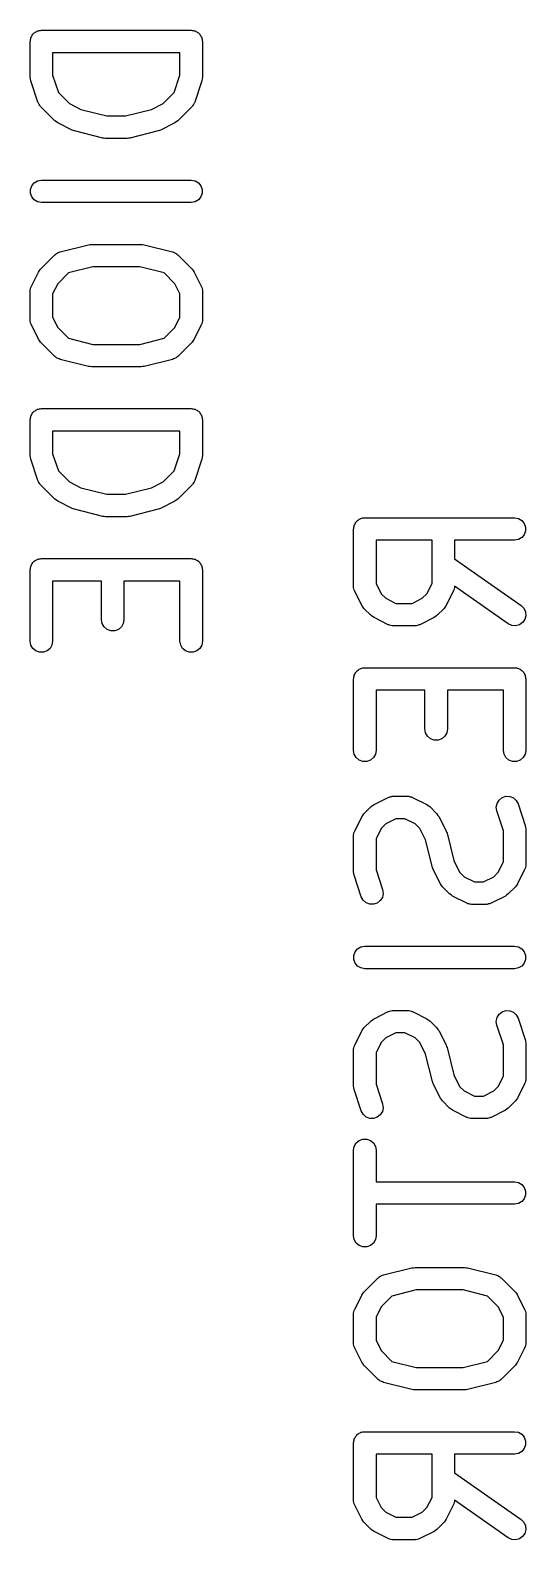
# Model space of a CAD drawing. Extents: x 26 to 276, y -105 to -8.
# Drawn here: x 82.82 to 86.13, y -105.43 to -95.36 of the extents above; entities that cross this region are included whole.
import ezdxf

# ---------------------------------------------------------------- set-up
doc = ezdxf.new("R2010")
doc.units = 0
doc.header["$MEASUREMENT"] = 0
doc.layers.add('BLACK', color=7, linetype='CONTINUOUS')

msp = doc.modelspace()

# ---------------------------------------------------------------- linework, layer by layer
at = {"layer": 'Black'}
for p, q in [((82.8188, -95.4383), (82.82, -95.4319)), ((82.8188, -95.6764), (82.8188, -95.4383)), ((82.82, -95.4253), (82.8222, -95.4191)), ((82.82, -95.4319), (82.82, -95.4253)), ((82.8222, -95.4191), (82.8234, -95.4127)), ((82.8234, -95.4127), (82.8266, -95.407)), ((82.8266, -95.407), (82.8289, -95.4008)), ((82.8289, -95.4008), (82.8331, -95.3958)), ((82.8331, -95.3958), (82.8364, -95.3901)), ((82.8364, -95.3901), (82.8414, -95.3859)), ((82.8414, -95.3859), (82.8456, -95.3809)), ((82.8456, -95.3809), (82.8513, -95.3776)), ((82.8513, -95.3776), (82.8563, -95.3734)), ((82.8563, -95.3734), (82.8625, -95.3711)), ((82.8625, -95.3711), (82.8682, -95.3679)), ((82.8682, -95.3679), (82.8747, -95.3667)), ((82.8747, -95.3667), (82.8808, -95.3645)), ((82.8808, -95.3645), (82.8874, -95.3645)), ((82.8874, -95.3645), (82.8938, -95.3633)), ((82.8938, -95.3633), (83.8938, -95.3633)), ((83.8938, -95.3633), (83.9003, -95.3645)), ((83.9003, -95.3645), (83.9069, -95.3645)), ((83.9069, -95.3645), (83.913, -95.3667)), ((83.913, -95.3667), (83.9195, -95.3679)), ((83.9195, -95.3679), (83.9252, -95.3711)), ((83.9252, -95.3711), (83.9313, -95.3734)), ((83.9313, -95.3734), (83.9364, -95.3776)), ((83.9364, -95.3776), (83.942, -95.3809)), ((83.942, -95.3809), (83.9463, -95.3859)), ((83.9463, -95.3859), (83.9513, -95.3901)), ((83.9513, -95.3901), (83.9546, -95.3958)), ((83.9546, -95.3958), (83.9588, -95.4008)), ((83.9588, -95.4008), (83.961, -95.407)), ((83.961, -95.407), (83.9643, -95.4127)), ((83.9643, -95.4127), (83.9655, -95.4191)), ((83.9655, -95.4191), (83.9677, -95.4253)), ((83.9677, -95.4253), (83.9677, -95.4319)), ((83.9677, -95.4319), (83.9688, -95.4383)), ((83.9688, -95.4383), (83.9688, -95.6764)), ((82.9688, -95.5133), (82.9688, -95.6643)), ((83.8188, -95.5133), (82.9688, -95.5133)), ((83.8188, -95.6643), (83.8188, -95.5133)), ((82.8209, -95.6883), (82.8188, -95.6764)), ((82.8227, -95.7001), (82.8209, -95.6883)), ((82.8703, -95.843), (82.8227, -95.7001)), ((82.9688, -95.6643), (83.007, -95.7788)), ((83.7807, -95.7788), (83.8188, -95.6643)), ((83.965, -95.7001), (83.9174, -95.843)), ((83.9668, -95.6883), (83.965, -95.7001)), ((83.9688, -95.6764), (83.9668, -95.6883)), ((82.8724, -95.8468), (82.8703, -95.843)), ((82.8735, -95.851), (82.8724, -95.8468)), ((82.8785, -95.8582), (82.8735, -95.851)), ((83.007, -95.7788), (83.0811, -95.8529)), ((83.0811, -95.8529), (83.1581, -95.8914)), ((83.6296, -95.8914), (83.7066, -95.8529)), ((83.7066, -95.8529), (83.7807, -95.7788)), ((83.9142, -95.851), (83.9092, -95.8582)), ((83.9153, -95.8468), (83.9142, -95.851)), ((83.9174, -95.843), (83.9153, -95.8468)), ((82.8827, -95.8659), (82.8785, -95.8582)), ((82.8859, -95.8688), (82.8827, -95.8659)), ((82.8884, -95.8723), (82.8859, -95.8688)), ((82.9837, -95.9676), (82.8884, -95.8723)), ((83.1581, -95.8914), (83.3316, -95.9348)), ((83.3316, -95.9348), (83.456, -95.9348)), ((83.456, -95.9348), (83.6296, -95.8914)), ((83.8993, -95.8723), (83.804, -95.9676)), ((83.9017, -95.8688), (83.8993, -95.8723)), ((83.905, -95.8659), (83.9017, -95.8688)), ((83.9092, -95.8582), (83.905, -95.8659)), ((82.9935, -95.9744), (82.9837, -95.9676)), ((83.0032, -95.9816), (82.9935, -95.9744)), ((83.0984, -96.0292), (83.0032, -95.9816)), ((83.1063, -96.0316), (83.0984, -96.0292)), ((83.1137, -96.0349), (83.1063, -96.0316)), ((83.3042, -96.0825), (83.1137, -96.0349)), ((83.6739, -96.0349), (83.4835, -96.0825)), ((83.6814, -96.0316), (83.6739, -96.0349)), ((83.6893, -96.0292), (83.6814, -96.0316)), ((83.7845, -95.9816), (83.6893, -96.0292)), ((83.7942, -95.9744), (83.7845, -95.9816)), ((83.804, -95.9676), (83.7942, -95.9744)), ((83.3134, -96.0832), (83.3042, -96.0825)), ((83.3224, -96.0848), (83.3134, -96.0832)), ((83.4653, -96.0848), (83.3224, -96.0848)), ((83.4743, -96.0832), (83.4653, -96.0848)), ((83.4835, -96.0825), (83.4743, -96.0832)), ((82.82, -96.4253), (82.8289, -96.4008)), ((82.82, -96.4514), (82.82, -96.4253)), ((82.8289, -96.4758), (82.82, -96.4514)), ((82.8289, -96.4008), (82.8456, -96.3809)), ((82.8456, -96.3809), (82.8682, -96.3679)), ((82.8682, -96.3679), (82.8938, -96.3633)), ((82.8938, -96.3633), (83.8938, -96.3633)), ((83.8938, -96.3633), (83.9195, -96.3679)), ((83.9195, -96.3679), (83.942, -96.3809)), ((83.942, -96.3809), (83.9588, -96.4008)), ((83.9588, -96.4008), (83.9677, -96.4253)), ((83.9677, -96.4514), (83.9588, -96.4758)), ((83.9677, -96.4253), (83.9677, -96.4514)), ((82.8456, -96.4958), (82.8289, -96.4758)), ((82.8682, -96.5088), (82.8456, -96.4958)), ((82.8938, -96.5133), (82.8682, -96.5088)), ((83.8938, -96.5133), (82.8938, -96.5133)), ((83.9195, -96.5088), (83.8938, -96.5133)), ((83.942, -96.4958), (83.9195, -96.5088)), ((83.9588, -96.4758), (83.942, -96.4958)), ((82.9837, -96.8615), (82.9896, -96.8574)), ((82.9896, -96.8574), (82.9947, -96.8524)), ((82.9947, -96.8524), (83.0001, -96.85)), ((83.0001, -96.85), (83.005, -96.8465)), ((83.005, -96.8465), (83.0119, -96.8447)), ((83.0119, -96.8447), (83.0185, -96.8418)), ((83.0185, -96.8418), (83.209, -96.7941)), ((83.209, -96.7941), (83.2181, -96.7935)), ((83.2181, -96.7935), (83.2272, -96.7919)), ((83.2272, -96.7919), (83.5605, -96.7919)), ((83.5605, -96.7919), (83.5695, -96.7935)), ((83.5695, -96.7935), (83.5787, -96.7941)), ((83.5787, -96.7941), (83.7692, -96.8418)), ((83.7692, -96.8418), (83.7757, -96.8447)), ((83.7757, -96.8447), (83.7827, -96.8465)), ((83.7827, -96.8465), (83.7875, -96.85)), ((83.7875, -96.85), (83.793, -96.8524)), ((83.793, -96.8524), (83.7981, -96.8574)), ((83.7981, -96.8574), (83.804, -96.8615)), ((82.8815, -96.9666), (82.8884, -96.9567)), ((82.8884, -96.9567), (82.9837, -96.8615)), ((83.2364, -96.9419), (83.075, -96.9822)), ((83.5513, -96.9419), (83.2364, -96.9419)), ((83.7126, -96.9822), (83.5513, -96.9419)), ((83.804, -96.8615), (83.8993, -96.9567)), ((83.8993, -96.9567), (83.9061, -96.9666)), ((82.8268, -97.0715), (82.8744, -96.9762)), ((82.8744, -96.9762), (82.8815, -96.9666)), ((83.0031, -97.0542), (82.9688, -97.1227)), ((83.075, -96.9822), (83.0031, -97.0542)), ((83.7846, -97.0542), (83.7126, -96.9822)), ((83.8188, -97.1227), (83.7846, -97.0542)), ((83.9061, -96.9666), (83.9133, -96.9762)), ((83.9133, -96.9762), (83.9609, -97.0715)), ((82.8188, -97.105), (82.8196, -97.1007)), ((82.8188, -97.2955), (82.8188, -97.105)), ((82.8193, -97.0964), (82.8218, -97.088)), ((82.8196, -97.1007), (82.8193, -97.0964)), ((82.8218, -97.088), (82.8234, -97.0793)), ((82.8234, -97.0793), (82.8255, -97.0756)), ((82.8255, -97.0756), (82.8268, -97.0715)), ((82.9688, -97.1227), (82.9688, -97.2778)), ((83.8188, -97.2778), (83.8188, -97.1227)), ((83.9609, -97.0715), (83.9622, -97.0756)), ((83.9622, -97.0756), (83.9643, -97.0793)), ((83.9643, -97.0793), (83.9658, -97.088)), ((83.9658, -97.088), (83.9683, -97.0964)), ((83.9683, -97.0964), (83.9681, -97.1007)), ((83.9681, -97.1007), (83.9688, -97.105)), ((83.9688, -97.105), (83.9688, -97.2955)), ((82.8196, -97.2997), (82.8188, -97.2955)), ((82.8193, -97.304), (82.8196, -97.2997)), ((82.8218, -97.3125), (82.8193, -97.304)), ((82.8234, -97.3211), (82.8218, -97.3125)), ((82.8255, -97.3249), (82.8234, -97.3211)), ((82.8268, -97.329), (82.8255, -97.3249)), ((82.8744, -97.4243), (82.8268, -97.329)), ((82.9688, -97.2778), (83.0031, -97.3463)), ((83.0031, -97.3463), (83.075, -97.4182)), ((83.7126, -97.4182), (83.7846, -97.3463)), ((83.7846, -97.3463), (83.8188, -97.2778)), ((83.9609, -97.329), (83.9133, -97.4243)), ((83.9622, -97.3249), (83.9609, -97.329)), ((83.9643, -97.3211), (83.9622, -97.3249)), ((83.9658, -97.3125), (83.9643, -97.3211)), ((83.9683, -97.304), (83.9658, -97.3125)), ((83.9688, -97.2955), (83.9681, -97.2997)), ((83.9681, -97.2997), (83.9683, -97.304)), ((82.8815, -97.4339), (82.8744, -97.4243)), ((82.8884, -97.4437), (82.8815, -97.4339)), ((82.9837, -97.539), (82.8884, -97.4437)), ((83.075, -97.4182), (83.2364, -97.4586)), ((83.2364, -97.4586), (83.5513, -97.4586)), ((83.5513, -97.4586), (83.7126, -97.4182)), ((83.8993, -97.4437), (83.804, -97.539)), ((83.9061, -97.4339), (83.8993, -97.4437)), ((83.9133, -97.4243), (83.9061, -97.4339)), ((82.9896, -97.5431), (82.9837, -97.539)), ((82.9947, -97.5481), (82.9896, -97.5431)), ((83.0001, -97.5505), (82.9947, -97.5481)), ((83.005, -97.5539), (83.0001, -97.5505)), ((83.0119, -97.5558), (83.005, -97.5539)), ((83.0185, -97.5587), (83.0119, -97.5558)), ((83.209, -97.6063), (83.0185, -97.5587)), ((83.7692, -97.5587), (83.5787, -97.6063)), ((83.7757, -97.5558), (83.7692, -97.5587)), ((83.7827, -97.5539), (83.7757, -97.5558)), ((83.7875, -97.5505), (83.7827, -97.5539)), ((83.793, -97.5481), (83.7875, -97.5505)), ((83.7981, -97.5431), (83.793, -97.5481)), ((83.804, -97.539), (83.7981, -97.5431)), ((83.2181, -97.607), (83.209, -97.6063)), ((83.2272, -97.6086), (83.2181, -97.607)), ((83.5605, -97.6086), (83.2272, -97.6086)), ((83.5695, -97.607), (83.5605, -97.6086)), ((83.5787, -97.6063), (83.5695, -97.607)), ((82.8188, -97.9621), (82.82, -97.9557)), ((82.8188, -98.2002), (82.8188, -97.9621)), ((82.82, -97.9491), (82.8222, -97.9429)), ((82.82, -97.9557), (82.82, -97.9491)), ((82.8222, -97.9429), (82.8234, -97.9365)), ((82.8234, -97.9365), (82.8266, -97.9308)), ((82.8266, -97.9308), (82.8289, -97.9246)), ((82.8289, -97.9246), (82.8331, -97.9196)), ((82.8331, -97.9196), (82.8364, -97.9139)), ((82.8364, -97.9139), (82.8414, -97.9097)), ((82.8414, -97.9097), (82.8456, -97.9047)), ((82.8456, -97.9047), (82.8513, -97.9014)), ((82.8513, -97.9014), (82.8563, -97.8972)), ((82.8563, -97.8972), (82.8625, -97.8949)), ((82.8625, -97.8949), (82.8682, -97.8917)), ((82.8682, -97.8917), (82.8747, -97.8905)), ((82.8747, -97.8905), (82.8808, -97.8883)), ((82.8808, -97.8883), (82.8874, -97.8883)), ((82.8874, -97.8883), (82.8938, -97.8871)), ((82.8938, -97.8871), (83.8938, -97.8871)), ((83.8938, -97.8871), (83.9003, -97.8883)), ((83.9003, -97.8883), (83.9069, -97.8883)), ((83.9069, -97.8883), (83.913, -97.8905)), ((83.913, -97.8905), (83.9195, -97.8917)), ((83.9195, -97.8917), (83.9252, -97.8949)), ((83.9252, -97.8949), (83.9313, -97.8972)), ((83.9313, -97.8972), (83.9364, -97.9014)), ((83.9364, -97.9014), (83.942, -97.9047)), ((83.942, -97.9047), (83.9463, -97.9097)), ((83.9463, -97.9097), (83.9513, -97.9139)), ((83.9513, -97.9139), (83.9546, -97.9196)), ((83.9546, -97.9196), (83.9588, -97.9246)), ((83.9588, -97.9246), (83.961, -97.9308)), ((83.961, -97.9308), (83.9643, -97.9365)), ((83.9643, -97.9365), (83.9655, -97.9429)), ((83.9655, -97.9429), (83.9677, -97.9491)), ((83.9677, -97.9491), (83.9677, -97.9557)), ((83.9677, -97.9557), (83.9688, -97.9621)), ((83.9688, -97.9621), (83.9688, -98.2002)), ((82.9688, -98.0371), (82.9688, -98.1881)), ((83.8188, -98.0371), (82.9688, -98.0371)), ((83.8188, -98.1881), (83.8188, -98.0371)), ((82.8209, -98.2121), (82.8188, -98.2002)), ((82.8227, -98.224), (82.8209, -98.2121)), ((82.8703, -98.3668), (82.8227, -98.224)), ((82.9688, -98.1881), (83.007, -98.3026)), ((83.7807, -98.3026), (83.8188, -98.1881)), ((83.965, -98.224), (83.9174, -98.3668)), ((83.9668, -98.2121), (83.965, -98.224)), ((83.9688, -98.2002), (83.9668, -98.2121)), ((82.8724, -98.3706), (82.8703, -98.3668)), ((82.8735, -98.3748), (82.8724, -98.3706)), ((83.007, -98.3026), (83.0811, -98.3767)), ((83.7066, -98.3767), (83.7807, -98.3026)), ((83.9153, -98.3706), (83.9142, -98.3748)), ((83.9174, -98.3668), (83.9153, -98.3706)), ((82.8785, -98.382), (82.8735, -98.3748)), ((82.8827, -98.3897), (82.8785, -98.382)), ((82.8859, -98.3926), (82.8827, -98.3897)), ((82.8884, -98.3961), (82.8859, -98.3926)), ((82.9837, -98.4914), (82.8884, -98.3961)), ((83.0811, -98.3767), (83.1581, -98.4152)), ((83.1581, -98.4152), (83.3316, -98.4586)), ((83.3316, -98.4586), (83.456, -98.4586)), ((83.456, -98.4586), (83.6296, -98.4152)), ((83.6296, -98.4152), (83.7066, -98.3767)), ((83.8993, -98.3961), (83.804, -98.4914)), ((83.9017, -98.3926), (83.8993, -98.3961)), ((83.905, -98.3897), (83.9017, -98.3926)), ((83.9092, -98.382), (83.905, -98.3897)), ((83.9142, -98.3748), (83.9092, -98.382)), ((82.9935, -98.4983), (82.9837, -98.4914)), ((83.0032, -98.5054), (82.9935, -98.4983)), ((83.0984, -98.553), (83.0032, -98.5054)), ((83.1063, -98.5554), (83.0984, -98.553)), ((83.1137, -98.5587), (83.1063, -98.5554)), ((83.3042, -98.6063), (83.1137, -98.5587)), ((83.6739, -98.5587), (83.4835, -98.6063)), ((83.6814, -98.5554), (83.6739, -98.5587)), ((83.6893, -98.553), (83.6814, -98.5554)), ((83.7845, -98.5054), (83.6893, -98.553)), ((83.7942, -98.4982), (83.7845, -98.5054)), ((83.804, -98.4914), (83.7942, -98.4982)), ((83.3134, -98.607), (83.3042, -98.6063)), ((83.3224, -98.6086), (83.3134, -98.607)), ((83.4653, -98.6086), (83.3224, -98.6086)), ((83.4743, -98.607), (83.4653, -98.6086)), ((83.4835, -98.6063), (83.4743, -98.607)), ((84.9785, -98.6775), (84.9808, -98.6713)), ((84.9808, -98.6713), (84.9819, -98.6648)), ((84.9819, -98.6648), (84.9852, -98.6591)), ((84.9852, -98.6591), (84.9874, -98.653)), ((84.9874, -98.653), (84.9916, -98.6479)), ((84.9916, -98.6479), (84.9949, -98.6423)), ((84.9949, -98.6423), (85, -98.638)), ((85, -98.638), (85.0042, -98.633)), ((85.0042, -98.633), (85.0099, -98.6297)), ((85.0099, -98.6297), (85.0149, -98.6255)), ((85.0149, -98.6255), (85.021, -98.6233)), ((85.021, -98.6233), (85.0267, -98.62)), ((85.0267, -98.62), (85.0332, -98.6189)), ((85.0332, -98.6189), (85.0394, -98.6166)), ((85.0394, -98.6166), (85.0459, -98.6166)), ((85.0459, -98.6166), (85.0524, -98.6155)), ((85.0524, -98.6155), (86.0524, -98.6155)), ((86.0524, -98.6155), (86.078, -98.62)), ((86.078, -98.62), (86.1006, -98.633)), ((86.1006, -98.633), (86.1173, -98.653)), ((86.1173, -98.653), (86.1262, -98.6775)), ((84.9774, -98.6905), (84.9785, -98.684)), ((84.9774, -99.0714), (84.9774, -98.6905)), ((84.9785, -98.684), (84.9785, -98.6775)), ((85.1274, -98.7655), (85.1274, -99.0537)), ((85.5012, -98.7655), (85.1274, -98.7655)), ((85.5012, -99.0537), (85.5012, -98.7655)), ((86.0524, -98.7655), (85.6512, -98.7655)), ((85.6512, -98.7655), (85.6512, -98.8895)), ((86.078, -98.761), (86.0524, -98.7655)), ((86.1006, -98.7479), (86.078, -98.761)), ((86.1173, -98.728), (86.1006, -98.7479)), ((86.1262, -98.7035), (86.1173, -98.728)), ((86.1262, -98.6775), (86.1262, -98.7035)), ((82.8188, -98.9621), (82.82, -98.9557)), ((82.8188, -99.4383), (82.8188, -98.9621)), ((82.82, -98.9491), (82.8222, -98.9429)), ((82.82, -98.9557), (82.82, -98.9491)), ((82.8222, -98.9429), (82.8234, -98.9365)), ((82.8234, -98.9365), (82.8266, -98.9308)), ((82.8266, -98.9308), (82.8289, -98.9246)), ((82.8289, -98.9246), (82.8331, -98.9196)), ((82.8331, -98.9196), (82.8364, -98.9139)), ((82.8364, -98.9139), (82.8414, -98.9097)), ((82.8414, -98.9097), (82.8456, -98.9047)), ((82.8456, -98.9047), (82.8513, -98.9014)), ((82.8513, -98.9014), (82.8563, -98.8972)), ((82.8563, -98.8972), (82.8625, -98.8949)), ((82.8625, -98.8949), (82.8682, -98.8917)), ((82.8682, -98.8917), (82.8747, -98.8905)), ((82.8747, -98.8905), (82.8808, -98.8883)), ((82.8808, -98.8883), (82.8874, -98.8883)), ((82.8874, -98.8883), (82.8938, -98.8871)), ((82.8938, -98.8871), (83.8938, -98.8871)), ((83.8938, -98.8871), (83.9003, -98.8883)), ((83.9003, -98.8883), (83.9069, -98.8883)), ((83.9069, -98.8883), (83.913, -98.8905)), ((83.913, -98.8905), (83.9195, -98.8917)), ((83.9195, -98.8917), (83.9252, -98.8949)), ((83.9252, -98.8949), (83.9313, -98.8972)), ((83.9313, -98.8972), (83.9364, -98.9014)), ((83.9364, -98.9014), (83.942, -98.9047)), ((83.942, -98.9047), (83.9463, -98.9097)), ((83.9463, -98.9097), (83.9513, -98.9139)), ((83.9513, -98.9139), (83.9546, -98.9196)), ((83.9546, -98.9196), (83.9588, -98.9246)), ((83.9588, -98.9246), (83.961, -98.9308)), ((83.961, -98.9308), (83.9643, -98.9365)), ((83.9643, -98.9365), (83.9655, -98.9429)), ((83.9655, -98.9429), (83.9677, -98.9491)), ((83.9677, -98.9491), (83.9677, -98.9557)), ((83.9677, -98.9557), (83.9688, -98.9621)), ((83.9688, -98.9621), (83.9688, -99.4383)), ((85.6512, -98.8895), (86.0954, -99.2005)), ((83.295, -99.0371), (82.9688, -99.0371)), ((82.9688, -99.0371), (82.9688, -99.4383)), ((83.295, -99.2955), (83.295, -99.0371)), ((83.8188, -99.0371), (83.445, -99.0371)), ((83.445, -99.0371), (83.445, -99.2955)), ((83.8188, -99.4383), (83.8188, -99.0371)), ((84.9781, -99.0757), (84.9774, -99.0714)), ((84.9779, -99.08), (84.9781, -99.0757)), ((85.1274, -99.0537), (85.1616, -99.1222)), ((85.4669, -99.1222), (85.5012, -99.0537)), ((85.651, -99.0725), (85.6504, -99.0757)), ((85.6504, -99.0757), (85.6507, -99.08)), ((86.0094, -99.3233), (85.651, -99.0725)), ((84.9804, -99.0884), (84.9779, -99.08)), ((84.9819, -99.0971), (84.9804, -99.0884)), ((84.9841, -99.1008), (84.9819, -99.0971)), ((84.9853, -99.105), (84.9841, -99.1008)), ((85.0329, -99.2002), (84.9853, -99.105)), ((85.1616, -99.1222), (85.192, -99.1526)), ((85.192, -99.1526), (85.2606, -99.1869)), ((85.368, -99.1869), (85.4365, -99.1526)), ((85.4365, -99.1526), (85.4669, -99.1222)), ((85.6433, -99.105), (85.5957, -99.2002)), ((85.6445, -99.1008), (85.6433, -99.105)), ((85.6467, -99.0971), (85.6445, -99.1008)), ((85.6482, -99.0884), (85.6467, -99.0971)), ((85.6507, -99.08), (85.6482, -99.0884)), ((85.0401, -99.2099), (85.0329, -99.2002)), ((85.047, -99.2197), (85.0401, -99.2099)), ((85.0946, -99.2673), (85.047, -99.2197)), ((85.1044, -99.2742), (85.0946, -99.2673)), ((85.1141, -99.2814), (85.1044, -99.2742)), ((85.2606, -99.1869), (85.368, -99.1869)), ((85.5242, -99.2742), (85.5145, -99.2814)), ((85.534, -99.2673), (85.5242, -99.2742)), ((85.5816, -99.2197), (85.534, -99.2673)), ((85.5885, -99.2099), (85.5816, -99.2197)), ((85.5957, -99.2002), (85.5885, -99.2099)), ((86.0954, -99.2005), (86.1138, -99.2189)), ((86.1138, -99.2189), (86.1248, -99.2425)), ((86.1271, -99.2684), (86.1204, -99.2936)), ((86.1248, -99.2425), (86.1271, -99.2684)), ((83.2996, -99.3211), (83.295, -99.2955)), ((83.3126, -99.3437), (83.2996, -99.3211)), ((83.3325, -99.3604), (83.3126, -99.3437)), ((83.357, -99.3693), (83.3325, -99.3604)), ((83.3831, -99.3693), (83.357, -99.3693)), ((83.4075, -99.3604), (83.3831, -99.3693)), ((83.4275, -99.3437), (83.4075, -99.3604)), ((83.4405, -99.3211), (83.4275, -99.3437)), ((83.445, -99.2955), (83.4405, -99.3211)), ((85.2093, -99.329), (85.1141, -99.2814)), ((85.2135, -99.3302), (85.2093, -99.329)), ((85.2172, -99.3324), (85.2135, -99.3302)), ((85.2259, -99.3339), (85.2172, -99.3324)), ((85.2343, -99.3364), (85.2259, -99.3339)), ((85.2386, -99.3362), (85.2343, -99.3364)), ((85.2429, -99.3369), (85.2386, -99.3362)), ((85.3857, -99.3369), (85.2429, -99.3369)), ((85.39, -99.3362), (85.3857, -99.3369)), ((85.3943, -99.3364), (85.39, -99.3362)), ((85.4027, -99.3339), (85.3943, -99.3364)), ((85.4114, -99.3324), (85.4027, -99.3339)), ((85.4151, -99.3302), (85.4114, -99.3324)), ((85.4193, -99.329), (85.4151, -99.3302)), ((85.5145, -99.2814), (85.4193, -99.329)), ((86.033, -99.3344), (86.0094, -99.3233)), ((86.0589, -99.3366), (86.033, -99.3344)), ((86.0841, -99.3299), (86.0589, -99.3366)), ((86.1054, -99.3149), (86.0841, -99.3299)), ((86.1204, -99.2936), (86.1054, -99.3149)), ((82.8234, -99.464), (82.8188, -99.4383)), ((82.8364, -99.4865), (82.8234, -99.464)), ((82.9643, -99.464), (82.9513, -99.4865)), ((82.9688, -99.4383), (82.9643, -99.464)), ((83.8234, -99.464), (83.8188, -99.4383)), ((83.8364, -99.4865), (83.8234, -99.464)), ((83.9643, -99.464), (83.9513, -99.4865)), ((83.9688, -99.4383), (83.9643, -99.464)), ((82.8563, -99.5033), (82.8364, -99.4865)), ((82.8808, -99.5122), (82.8563, -99.5033)), ((82.9069, -99.5122), (82.8808, -99.5122)), ((82.9313, -99.5033), (82.9069, -99.5122)), ((82.9513, -99.4865), (82.9313, -99.5033)), ((83.8563, -99.5033), (83.8364, -99.4865)), ((83.8808, -99.5122), (83.8563, -99.5033)), ((83.9069, -99.5122), (83.8808, -99.5122)), ((83.9313, -99.5033), (83.9069, -99.5122)), ((83.9513, -99.4865), (83.9313, -99.5033)), ((84.9785, -99.6775), (84.9808, -99.6713)), ((84.9785, -99.684), (84.9785, -99.6775)), ((84.9808, -99.6713), (84.9819, -99.6648)), ((84.9819, -99.6648), (84.9852, -99.6591)), ((84.9852, -99.6591), (84.9874, -99.653)), ((84.9874, -99.653), (84.9916, -99.6479)), ((84.9916, -99.6479), (84.9949, -99.6423)), ((84.9949, -99.6423), (85, -99.638)), ((85, -99.638), (85.0042, -99.633)), ((85.0042, -99.633), (85.0099, -99.6297)), ((85.0099, -99.6297), (85.0149, -99.6255)), ((85.0149, -99.6255), (85.021, -99.6233)), ((85.021, -99.6233), (85.0267, -99.62)), ((85.0267, -99.62), (85.0332, -99.6189)), ((85.0332, -99.6189), (85.0394, -99.6166)), ((85.0394, -99.6166), (85.0459, -99.6166)), ((85.0459, -99.6166), (85.0524, -99.6155)), ((85.0524, -99.6155), (86.0524, -99.6155)), ((86.0524, -99.6155), (86.0588, -99.6166)), ((86.0588, -99.6166), (86.0654, -99.6166)), ((86.0654, -99.6166), (86.0716, -99.6189)), ((86.0716, -99.6189), (86.078, -99.62)), ((86.078, -99.62), (86.0837, -99.6233)), ((86.0837, -99.6233), (86.0899, -99.6255)), ((86.0899, -99.6255), (86.0949, -99.6297)), ((86.0949, -99.6297), (86.1006, -99.633)), ((86.1006, -99.633), (86.1048, -99.638)), ((86.1048, -99.638), (86.1098, -99.6423)), ((86.1098, -99.6423), (86.1131, -99.6479)), ((86.1131, -99.6479), (86.1173, -99.653)), ((86.1173, -99.653), (86.1196, -99.6591)), ((86.1196, -99.6591), (86.1229, -99.6648)), ((86.1229, -99.6648), (86.124, -99.6713)), ((86.124, -99.6713), (86.1262, -99.6775)), ((86.1262, -99.6775), (86.1262, -99.684)), ((84.9774, -99.6905), (84.9785, -99.684)), ((84.9774, -100.167), (84.9774, -99.6905)), ((85.4536, -99.7655), (85.1274, -99.7655)), ((85.1274, -99.7655), (85.1274, -100.167)), ((85.4536, -100.024), (85.4536, -99.7655)), ((85.9774, -99.7655), (85.6036, -99.7655)), ((85.6036, -99.7655), (85.6036, -100.024)), ((85.9774, -100.167), (85.9774, -99.7655)), ((86.1262, -99.684), (86.1274, -99.6905)), ((86.1274, -99.6905), (86.1274, -100.167)), ((85.4581, -100.049), (85.4536, -100.024)), ((85.4711, -100.072), (85.4581, -100.049)), ((85.4911, -100.089), (85.4711, -100.072)), ((85.586, -100.072), (85.5661, -100.089)), ((85.599, -100.049), (85.586, -100.072)), ((85.6036, -100.024), (85.599, -100.049)), ((84.9819, -100.192), (84.9774, -100.167)), ((85.1274, -100.167), (85.1229, -100.192)), ((85.5155, -100.098), (85.4911, -100.089)), ((85.5416, -100.098), (85.5155, -100.098)), ((85.5661, -100.089), (85.5416, -100.098)), ((85.9819, -100.192), (85.9774, -100.167)), ((86.1274, -100.167), (86.1229, -100.192)), ((84.9949, -100.215), (84.9819, -100.192)), ((85.0149, -100.232), (84.9949, -100.215)), ((85.0394, -100.241), (85.0149, -100.232)), ((85.0654, -100.241), (85.0394, -100.241)), ((85.0899, -100.232), (85.0654, -100.241)), ((85.1098, -100.215), (85.0899, -100.232)), ((85.1229, -100.192), (85.1098, -100.215)), ((85.9949, -100.215), (85.9819, -100.192)), ((86.0149, -100.232), (85.9949, -100.215)), ((86.0394, -100.241), (86.0149, -100.232)), ((86.0654, -100.241), (86.0394, -100.241)), ((86.0899, -100.232), (86.0654, -100.241)), ((86.1098, -100.215), (86.0899, -100.232)), ((86.1229, -100.192), (86.1098, -100.215)), ((85.1141, -100.528), (85.2093, -100.481)), ((85.2093, -100.481), (85.2135, -100.479)), ((85.2135, -100.479), (85.2172, -100.477)), ((85.2172, -100.477), (85.2259, -100.476)), ((85.2259, -100.476), (85.2343, -100.473)), ((85.2343, -100.473), (85.2386, -100.473)), ((85.2386, -100.473), (85.2429, -100.473)), ((85.2429, -100.473), (85.3381, -100.473)), ((85.3381, -100.473), (85.3424, -100.473)), ((85.3424, -100.473), (85.3467, -100.473)), ((85.3467, -100.473), (85.3551, -100.476)), ((85.3551, -100.476), (85.3637, -100.477)), ((85.3637, -100.477), (85.3675, -100.479)), ((85.3675, -100.479), (85.3716, -100.481)), ((85.3716, -100.481), (85.4669, -100.528)), ((85.9486, -100.498), (85.969, -100.482)), ((85.969, -100.482), (85.9938, -100.473)), ((85.9938, -100.473), (86.0198, -100.474)), ((86.0198, -100.474), (86.044, -100.484)), ((86.044, -100.484), (86.0635, -100.501)), ((85.047, -100.59), (85.0946, -100.542)), ((85.0946, -100.542), (85.1044, -100.535)), ((85.1044, -100.535), (85.1141, -100.528)), ((85.4669, -100.528), (85.4765, -100.535)), ((85.4765, -100.535), (85.4864, -100.542)), ((85.4864, -100.542), (85.534, -100.59)), ((85.9298, -100.546), (85.935, -100.52)), ((85.9336, -100.571), (85.9298, -100.546)), ((85.9774, -100.703), (85.9336, -100.571)), ((85.935, -100.52), (85.9486, -100.498)), ((86.0635, -100.501), (86.0759, -100.524)), ((86.0759, -100.524), (86.1235, -100.667)), ((84.9853, -100.705), (85.0329, -100.609)), ((85.0329, -100.609), (85.0401, -100.6)), ((85.0401, -100.6), (85.047, -100.59)), ((85.1616, -100.687), (85.1274, -100.756)), ((85.192, -100.657), (85.1616, -100.687)), ((85.2606, -100.623), (85.192, -100.657)), ((85.3204, -100.623), (85.2606, -100.623)), ((85.3889, -100.657), (85.3204, -100.623)), ((85.4193, -100.687), (85.3889, -100.657)), ((85.4578, -100.764), (85.4193, -100.687)), ((85.534, -100.59), (85.5409, -100.6)), ((85.5409, -100.6), (85.548, -100.609)), ((85.548, -100.609), (85.5957, -100.705)), ((86.1235, -100.667), (86.1253, -100.679)), ((86.1253, -100.679), (86.1274, -100.69)), ((84.9774, -100.738), (84.9781, -100.734)), ((84.9774, -100.976), (84.9774, -100.738)), ((84.9779, -100.73), (84.9804, -100.721)), ((84.9781, -100.734), (84.9779, -100.73)), ((84.9804, -100.721), (84.9819, -100.712)), ((84.9819, -100.712), (84.9841, -100.709)), ((84.9841, -100.709), (84.9853, -100.705)), ((85.1274, -100.756), (85.1274, -100.964)), ((85.5034, -100.947), (85.4578, -100.764)), ((85.5957, -100.705), (85.598, -100.712)), ((85.598, -100.712), (85.6013, -100.72)), ((85.6013, -100.72), (85.647, -100.902)), ((85.9774, -100.911), (85.9774, -100.703)), ((86.1274, -100.69), (86.1274, -100.929)), ((84.9795, -100.988), (84.9774, -100.976)), ((84.9812, -101), (84.9795, -100.988)), ((85.1274, -100.964), (85.1712, -101.095)), ((85.5068, -100.954), (85.5034, -100.947)), ((85.5091, -100.962), (85.5068, -100.954)), ((85.5567, -101.057), (85.5091, -100.962)), ((85.647, -100.902), (85.6854, -100.979)), ((85.6854, -100.979), (85.7159, -101.01)), ((85.9127, -101.01), (85.9431, -100.979)), ((85.9431, -100.979), (85.9774, -100.911)), ((86.1195, -100.962), (86.0718, -101.057)), ((86.1207, -100.958), (86.1195, -100.962)), ((86.1229, -100.954), (86.1207, -100.958)), ((86.1244, -100.946), (86.1229, -100.954)), ((86.1269, -100.937), (86.1244, -100.946)), ((86.1274, -100.929), (86.1266, -100.933)), ((86.1266, -100.933), (86.1269, -100.937)), ((85.0288, -101.143), (84.9812, -101)), ((85.5639, -101.067), (85.5567, -101.057)), ((85.5708, -101.077), (85.5639, -101.067)), ((85.6184, -101.124), (85.5708, -101.077)), ((85.7159, -101.01), (85.7844, -101.044)), ((85.7844, -101.044), (85.8442, -101.044)), ((85.8442, -101.044), (85.9127, -101.01)), ((86.0578, -101.077), (86.0102, -101.124)), ((86.0647, -101.067), (86.0578, -101.077)), ((86.0718, -101.057), (86.0647, -101.067)), ((85.0413, -101.166), (85.0288, -101.143)), ((85.0607, -101.183), (85.0413, -101.166)), ((85.085, -101.193), (85.0607, -101.183)), ((85.1357, -101.185), (85.111, -101.193)), ((85.1561, -101.169), (85.1357, -101.185)), ((85.1697, -101.147), (85.1561, -101.169)), ((85.175, -101.121), (85.1697, -101.147)), ((85.1712, -101.095), (85.175, -101.121)), ((85.6282, -101.131), (85.6184, -101.124)), ((85.6379, -101.139), (85.6282, -101.131)), ((85.7331, -101.186), (85.6379, -101.139)), ((85.7373, -101.187), (85.7331, -101.186)), ((85.741, -101.19), (85.7373, -101.187)), ((85.7497, -101.191), (85.741, -101.19)), ((85.8876, -101.19), (85.8789, -101.191)), ((85.8913, -101.187), (85.8876, -101.19)), ((85.8954, -101.186), (85.8913, -101.187)), ((85.9907, -101.139), (85.8954, -101.186)), ((86.0003, -101.131), (85.9907, -101.139)), ((86.0102, -101.124), (86.0003, -101.131)), ((85.111, -101.193), (85.085, -101.193)), ((85.7581, -101.194), (85.7497, -101.191)), ((85.7624, -101.193), (85.7581, -101.194)), ((85.7667, -101.194), (85.7624, -101.193)), ((85.8619, -101.194), (85.7667, -101.194)), ((85.8662, -101.193), (85.8619, -101.194)), ((85.8705, -101.194), (85.8662, -101.193)), ((85.8789, -101.191), (85.8705, -101.194)), ((84.9874, -101.51), (85.0042, -101.49)), ((85.0042, -101.49), (85.0267, -101.477)), ((85.0267, -101.477), (85.0524, -101.473)), ((85.0524, -101.473), (86.0524, -101.473)), ((86.0524, -101.473), (86.078, -101.477)), ((86.078, -101.477), (86.1006, -101.49)), ((86.1006, -101.49), (86.1173, -101.51)), ((84.9785, -101.535), (84.9874, -101.51)), ((84.9785, -101.561), (84.9785, -101.535)), ((84.9874, -101.585), (84.9785, -101.561)), ((85.0042, -101.605), (84.9874, -101.585)), ((86.1173, -101.585), (86.1006, -101.605)), ((86.1173, -101.51), (86.1262, -101.535)), ((86.1262, -101.561), (86.1173, -101.585)), ((86.1262, -101.535), (86.1262, -101.561)), ((85.0267, -101.618), (85.0042, -101.605)), ((85.0524, -101.623), (85.0267, -101.618)), ((86.0524, -101.623), (85.0524, -101.623)), ((86.078, -101.618), (86.0524, -101.623)), ((86.1006, -101.605), (86.078, -101.618)), ((85.047, -102.018), (85.0946, -101.971)), ((85.0946, -101.971), (85.1044, -101.964)), ((85.1044, -101.964), (85.1141, -101.957)), ((85.1141, -101.957), (85.2093, -101.909)), ((85.2093, -101.909), (85.2135, -101.908)), ((85.2135, -101.908), (85.2172, -101.906)), ((85.2172, -101.906), (85.2259, -101.904)), ((85.2259, -101.904), (85.2343, -101.902)), ((85.2343, -101.902), (85.2386, -101.902)), ((85.2386, -101.902), (85.2429, -101.901)), ((85.2429, -101.901), (85.3381, -101.901)), ((85.3381, -101.901), (85.3424, -101.902)), ((85.3424, -101.902), (85.3467, -101.902)), ((85.3467, -101.902), (85.3551, -101.904)), ((85.3551, -101.904), (85.3637, -101.906)), ((85.3637, -101.906), (85.3675, -101.908)), ((85.3675, -101.908), (85.3716, -101.909)), ((85.3716, -101.909), (85.4669, -101.957)), ((85.4669, -101.957), (85.4765, -101.964)), ((85.4765, -101.964), (85.4864, -101.971)), ((85.4864, -101.971), (85.534, -102.018)), ((85.9298, -101.974), (85.935, -101.949)), ((85.9336, -102), (85.9298, -101.974)), ((85.935, -101.949), (85.9486, -101.926)), ((85.9486, -101.926), (85.969, -101.91)), ((85.969, -101.91), (85.9938, -101.902)), ((85.9938, -101.902), (86.0198, -101.903)), ((86.0198, -101.903), (86.044, -101.912)), ((86.044, -101.912), (86.0635, -101.93)), ((86.0635, -101.93), (86.0759, -101.952)), ((86.0759, -101.952), (86.1235, -102.095)), ((84.9853, -102.133), (85.0329, -102.038)), ((85.0329, -102.038), (85.0401, -102.028)), ((85.0401, -102.028), (85.047, -102.018)), ((85.192, -102.085), (85.1616, -102.116)), ((85.2606, -102.051), (85.192, -102.085)), ((85.3204, -102.051), (85.2606, -102.051)), ((85.3889, -102.085), (85.3204, -102.051)), ((85.4193, -102.116), (85.3889, -102.085)), ((85.534, -102.018), (85.5409, -102.028)), ((85.5409, -102.028), (85.548, -102.038)), ((85.548, -102.038), (85.5957, -102.133)), ((85.9774, -102.131), (85.9336, -102)), ((86.1235, -102.095), (86.1253, -102.107)), ((84.9774, -102.167), (84.9781, -102.162)), ((84.9774, -102.405), (84.9774, -102.167)), ((84.9779, -102.158), (84.9804, -102.15)), ((84.9781, -102.162), (84.9779, -102.158)), ((84.9804, -102.15), (84.9819, -102.141)), ((84.9819, -102.141), (84.9841, -102.137)), ((84.9841, -102.137), (84.9853, -102.133)), ((85.1616, -102.116), (85.1274, -102.184)), ((85.1274, -102.184), (85.1274, -102.393)), ((85.4578, -102.193), (85.4193, -102.116)), ((85.5034, -102.375), (85.4578, -102.193)), ((85.5957, -102.133), (85.598, -102.141)), ((85.598, -102.141), (85.6013, -102.148)), ((85.6013, -102.148), (85.647, -102.331)), ((85.9774, -102.339), (85.9774, -102.131)), ((86.1253, -102.107), (86.1274, -102.119)), ((86.1274, -102.119), (86.1274, -102.357)), ((85.1274, -102.393), (85.1712, -102.524)), ((85.5068, -102.383), (85.5034, -102.375)), ((85.5091, -102.391), (85.5068, -102.383)), ((85.5567, -102.486), (85.5091, -102.391)), ((85.647, -102.331), (85.6854, -102.408)), ((85.9431, -102.408), (85.9774, -102.339)), ((86.1195, -102.391), (86.0718, -102.486)), ((86.1207, -102.387), (86.1195, -102.391)), ((86.1229, -102.383), (86.1207, -102.387)), ((86.1244, -102.374), (86.1229, -102.383)), ((86.1269, -102.366), (86.1244, -102.374)), ((86.1274, -102.357), (86.1266, -102.361)), ((86.1266, -102.361), (86.1269, -102.366)), ((84.9795, -102.417), (84.9774, -102.405)), ((84.9812, -102.428), (84.9795, -102.417)), ((85.0288, -102.571), (84.9812, -102.428)), ((85.5639, -102.496), (85.5567, -102.486)), ((85.5708, -102.505), (85.5639, -102.496)), ((85.6854, -102.408), (85.7159, -102.438)), ((85.7159, -102.438), (85.7844, -102.473)), ((85.7844, -102.473), (85.8442, -102.473)), ((85.8442, -102.473), (85.9127, -102.438)), ((85.9127, -102.438), (85.9431, -102.408)), ((86.0647, -102.496), (86.0578, -102.505)), ((86.0718, -102.486), (86.0647, -102.496)), ((85.0413, -102.594), (85.0288, -102.571)), ((85.0607, -102.612), (85.0413, -102.594)), ((85.1561, -102.597), (85.1357, -102.614)), ((85.1697, -102.575), (85.1561, -102.597)), ((85.175, -102.55), (85.1697, -102.575)), ((85.1712, -102.524), (85.175, -102.55)), ((85.6184, -102.553), (85.5708, -102.505)), ((85.6282, -102.56), (85.6184, -102.553)), ((85.6379, -102.567), (85.6282, -102.56)), ((85.7331, -102.615), (85.6379, -102.567)), ((85.9907, -102.567), (85.8954, -102.615)), ((86.0003, -102.56), (85.9907, -102.567)), ((86.0102, -102.553), (86.0003, -102.56)), ((86.0578, -102.505), (86.0102, -102.553)), ((85.085, -102.621), (85.0607, -102.612)), ((85.111, -102.622), (85.085, -102.621)), ((85.1357, -102.614), (85.111, -102.622)), ((85.7373, -102.616), (85.7331, -102.615)), ((85.741, -102.618), (85.7373, -102.616)), ((85.7497, -102.62), (85.741, -102.618)), ((85.7581, -102.622), (85.7497, -102.62)), ((85.7624, -102.622), (85.7581, -102.622)), ((85.7667, -102.623), (85.7624, -102.622)), ((85.8619, -102.623), (85.7667, -102.623)), ((85.8662, -102.622), (85.8619, -102.623)), ((85.8705, -102.622), (85.8662, -102.622)), ((85.8789, -102.62), (85.8705, -102.622)), ((85.8876, -102.618), (85.8789, -102.62)), ((85.8913, -102.616), (85.8876, -102.618)), ((85.8954, -102.615), (85.8913, -102.616)), ((84.9819, -102.808), (84.9949, -102.785)), ((84.9949, -102.785), (85.0149, -102.768)), ((85.0149, -102.768), (85.0394, -102.759)), ((85.0394, -102.759), (85.0654, -102.759)), ((85.0654, -102.759), (85.0899, -102.768)), ((85.0899, -102.768), (85.1098, -102.785)), ((85.1098, -102.785), (85.1229, -102.808)), ((84.9774, -102.833), (84.9819, -102.808)), ((84.9774, -103.405), (84.9774, -102.833)), ((85.1229, -102.808), (85.1274, -102.833)), ((85.1274, -102.833), (85.1274, -103.044)), ((85.1274, -103.044), (86.0524, -103.044)), ((86.0524, -103.044), (86.078, -103.049)), ((86.078, -103.049), (86.1006, -103.062)), ((86.1006, -103.062), (86.1173, -103.082)), ((86.1173, -103.082), (86.1262, -103.106)), ((86.0524, -103.194), (85.1274, -103.194)), ((85.1274, -103.194), (85.1274, -103.405)), ((86.078, -103.19), (86.0524, -103.194)), ((86.1006, -103.176), (86.078, -103.19)), ((86.1173, -103.157), (86.1006, -103.176)), ((86.1262, -103.132), (86.1173, -103.157)), ((86.1262, -103.106), (86.1262, -103.132)), ((84.9819, -103.43), (84.9774, -103.405)), ((85.1274, -103.405), (85.1229, -103.43)), ((84.9949, -103.453), (84.9819, -103.43)), ((85.0149, -103.47), (84.9949, -103.453)), ((85.0394, -103.479), (85.0149, -103.47)), ((85.0654, -103.479), (85.0394, -103.479)), ((85.0899, -103.47), (85.0654, -103.479)), ((85.1098, -103.453), (85.0899, -103.47)), ((85.1229, -103.43), (85.1098, -103.453)), ((85.047, -103.78), (85.1422, -103.685)), ((85.1422, -103.685), (85.1481, -103.681)), ((85.1481, -103.681), (85.1533, -103.676)), ((85.1533, -103.676), (85.1587, -103.674)), ((85.1587, -103.674), (85.1635, -103.67)), ((85.1635, -103.67), (85.1705, -103.668)), ((85.1705, -103.668), (85.177, -103.665)), ((85.177, -103.665), (85.3675, -103.618)), ((85.3675, -103.618), (85.3767, -103.617)), ((85.3767, -103.617), (85.3857, -103.615)), ((85.3857, -103.615), (85.719, -103.615)), ((85.719, -103.615), (85.7281, -103.617)), ((85.7281, -103.617), (85.7372, -103.618)), ((85.7372, -103.618), (85.9277, -103.665)), ((85.9277, -103.665), (85.9343, -103.668)), ((85.9343, -103.668), (85.9412, -103.67)), ((85.9412, -103.67), (85.9461, -103.674)), ((85.9461, -103.674), (85.9515, -103.676)), ((85.9515, -103.676), (85.9567, -103.681)), ((85.9567, -103.681), (85.9626, -103.685)), ((85.9626, -103.685), (86.0578, -103.78)), ((84.9853, -103.895), (85.0329, -103.8)), ((85.0329, -103.8), (85.0401, -103.79)), ((85.0401, -103.79), (85.047, -103.78)), ((85.2336, -103.806), (85.1616, -103.878)), ((85.3949, -103.765), (85.2336, -103.806)), ((85.7098, -103.765), (85.3949, -103.765)), ((85.8712, -103.806), (85.7098, -103.765)), ((85.9431, -103.878), (85.8712, -103.806)), ((86.0578, -103.78), (86.0647, -103.79)), ((86.0647, -103.79), (86.0718, -103.8)), ((86.0718, -103.8), (86.1195, -103.895)), ((84.9804, -103.912), (84.9819, -103.903)), ((84.9819, -103.903), (84.9841, -103.899)), ((84.9841, -103.899), (84.9853, -103.895)), ((85.1616, -103.878), (85.1274, -103.946)), ((85.9774, -103.946), (85.9431, -103.878)), ((86.1195, -103.895), (86.1207, -103.899)), ((86.1207, -103.899), (86.1229, -103.903)), ((86.1229, -103.903), (86.1244, -103.912)), ((84.9774, -103.929), (84.9781, -103.924)), ((84.9774, -104.119), (84.9774, -103.929)), ((84.9779, -103.92), (84.9804, -103.912)), ((84.9781, -103.924), (84.9779, -103.92)), ((85.1274, -103.946), (85.1274, -104.101)), ((85.9774, -104.101), (85.9774, -103.946)), ((86.1244, -103.912), (86.1269, -103.92)), ((86.1269, -103.92), (86.1266, -103.924)), ((86.1266, -103.924), (86.1274, -103.929)), ((86.1274, -103.929), (86.1274, -104.119)), ((85.1274, -104.101), (85.1616, -104.17)), ((85.9431, -104.17), (85.9774, -104.101)), ((84.9781, -104.123), (84.9774, -104.119)), ((84.9779, -104.128), (84.9781, -104.123)), ((84.9804, -104.136), (84.9779, -104.128)), ((84.9819, -104.145), (84.9804, -104.136)), ((84.9841, -104.148), (84.9819, -104.145)), ((84.9853, -104.153), (84.9841, -104.148)), ((85.0329, -104.248), (84.9853, -104.153)), ((85.1616, -104.17), (85.2336, -104.242)), ((85.8712, -104.242), (85.9431, -104.17)), ((86.1195, -104.153), (86.0718, -104.248)), ((86.1207, -104.148), (86.1195, -104.153)), ((86.1229, -104.145), (86.1207, -104.148)), ((86.1244, -104.136), (86.1229, -104.145)), ((86.1269, -104.128), (86.1244, -104.136)), ((86.1274, -104.119), (86.1266, -104.123)), ((86.1266, -104.123), (86.1269, -104.128)), ((85.0401, -104.257), (85.0329, -104.248)), ((85.047, -104.267), (85.0401, -104.257)), ((85.1422, -104.363), (85.047, -104.267)), ((85.2336, -104.242), (85.3949, -104.282)), ((85.3949, -104.282), (85.7098, -104.282)), ((85.7098, -104.282), (85.8712, -104.242)), ((86.0578, -104.267), (85.9626, -104.363)), ((86.0647, -104.257), (86.0578, -104.267)), ((86.0718, -104.248), (86.0647, -104.257)), ((85.1481, -104.367), (85.1422, -104.363)), ((85.1533, -104.372), (85.1481, -104.367)), ((85.1587, -104.374), (85.1533, -104.372)), ((85.1635, -104.377), (85.1587, -104.374)), ((85.1705, -104.379), (85.1635, -104.377)), ((85.177, -104.382), (85.1705, -104.379)), ((85.3675, -104.43), (85.177, -104.382)), ((85.9277, -104.382), (85.7372, -104.43)), ((85.9343, -104.379), (85.9277, -104.382)), ((85.9412, -104.377), (85.9343, -104.379)), ((85.9461, -104.374), (85.9412, -104.377)), ((85.9515, -104.372), (85.9461, -104.374)), ((85.9567, -104.367), (85.9515, -104.372)), ((85.9626, -104.363), (85.9567, -104.367)), ((85.3767, -104.431), (85.3675, -104.43)), ((85.3857, -104.432), (85.3767, -104.431)), ((85.719, -104.432), (85.3857, -104.432)), ((85.7281, -104.431), (85.719, -104.432)), ((85.7372, -104.43), (85.7281, -104.431)), ((85.0267, -104.715), (85.0332, -104.714)), ((85.0332, -104.714), (85.0394, -104.712)), ((85.0394, -104.712), (85.0459, -104.712)), ((85.0459, -104.712), (85.0524, -104.711)), ((85.0524, -104.711), (86.0524, -104.711)), ((86.0524, -104.711), (86.078, -104.715)), ((84.9774, -104.786), (84.9785, -104.779)), ((84.9774, -105.167), (84.9774, -104.786)), ((84.9785, -104.773), (84.9808, -104.767)), ((84.9785, -104.779), (84.9785, -104.773)), ((84.9808, -104.767), (84.9819, -104.76)), ((84.9819, -104.76), (84.9852, -104.754)), ((84.9852, -104.754), (84.9874, -104.748)), ((84.9874, -104.748), (84.9916, -104.743)), ((84.9916, -104.743), (84.9949, -104.738)), ((84.9949, -104.738), (85, -104.733)), ((85, -104.733), (85.0042, -104.728)), ((85.0042, -104.728), (85.0099, -104.725)), ((85.0099, -104.725), (85.0149, -104.721)), ((85.0149, -104.721), (85.021, -104.719)), ((85.021, -104.719), (85.0267, -104.715)), ((86.078, -104.715), (86.1006, -104.728)), ((86.1006, -104.728), (86.1173, -104.748)), ((86.1173, -104.748), (86.1262, -104.773)), ((86.1262, -104.799), (86.1173, -104.823)), ((86.1262, -104.773), (86.1262, -104.799)), ((85.1274, -104.861), (85.1274, -105.149)), ((85.5012, -104.861), (85.1274, -104.861)), ((85.5012, -105.149), (85.5012, -104.861)), ((86.0524, -104.861), (85.6512, -104.861)), ((85.6512, -104.861), (85.6512, -104.985)), ((86.078, -104.856), (86.0524, -104.861)), ((86.1006, -104.843), (86.078, -104.856)), ((86.1173, -104.823), (86.1006, -104.843)), ((85.6512, -104.985), (86.0954, -105.296)), ((84.9781, -105.171), (84.9774, -105.167)), ((84.9779, -105.175), (84.9781, -105.171)), ((84.9804, -105.184), (84.9779, -105.175)), ((84.9819, -105.192), (84.9804, -105.184)), ((84.9841, -105.196), (84.9819, -105.192)), ((84.9853, -105.2), (84.9841, -105.196)), ((85.0329, -105.295), (84.9853, -105.2)), ((85.1274, -105.149), (85.1616, -105.217)), ((85.1616, -105.217), (85.192, -105.248)), ((85.4365, -105.248), (85.4669, -105.217)), ((85.4669, -105.217), (85.5012, -105.149)), ((85.6433, -105.2), (85.5957, -105.295)), ((85.6445, -105.196), (85.6433, -105.2)), ((85.6467, -105.192), (85.6445, -105.196)), ((85.6482, -105.184), (85.6467, -105.192)), ((85.6507, -105.175), (85.6482, -105.184)), ((85.651, -105.168), (85.6504, -105.171)), ((85.6504, -105.171), (85.6507, -105.175)), ((86.0094, -105.419), (85.651, -105.168)), ((85.0401, -105.305), (85.0329, -105.295)), ((85.047, -105.315), (85.0401, -105.305)), ((85.0946, -105.363), (85.047, -105.315)), ((85.192, -105.248), (85.2606, -105.282)), ((85.2606, -105.282), (85.368, -105.282)), ((85.368, -105.282), (85.4365, -105.248)), ((85.5816, -105.315), (85.534, -105.363)), ((85.5885, -105.305), (85.5816, -105.315)), ((85.5957, -105.295), (85.5885, -105.305)), ((86.0954, -105.296), (86.1138, -105.314)), ((86.1138, -105.314), (86.1248, -105.338)), ((85.1044, -105.369), (85.0946, -105.363)), ((85.1141, -105.377), (85.1044, -105.369)), ((85.2093, -105.424), (85.1141, -105.377)), ((85.5145, -105.377), (85.4193, -105.424)), ((85.5242, -105.369), (85.5145, -105.377)), ((85.534, -105.363), (85.5242, -105.369)), ((86.033, -105.43), (86.0094, -105.419)), ((86.1054, -105.41), (86.0841, -105.425)), ((86.1204, -105.389), (86.1054, -105.41)), ((86.1271, -105.364), (86.1204, -105.389)), ((86.1248, -105.338), (86.1271, -105.364)), ((85.2135, -105.425), (85.2093, -105.424)), ((85.2172, -105.428), (85.2135, -105.425)), ((85.2259, -105.429), (85.2172, -105.428)), ((85.2343, -105.432), (85.2259, -105.429)), ((85.2386, -105.431), (85.2343, -105.432)), ((85.2429, -105.432), (85.2386, -105.431)), ((85.3857, -105.432), (85.2429, -105.432)), ((85.39, -105.431), (85.3857, -105.432)), ((85.3943, -105.432), (85.39, -105.431)), ((85.4027, -105.429), (85.3943, -105.432)), ((85.4114, -105.428), (85.4027, -105.429)), ((85.4151, -105.425), (85.4114, -105.428)), ((85.4193, -105.424), (85.4151, -105.425)), ((86.0589, -105.432), (86.033, -105.43)), ((86.0841, -105.425), (86.0589, -105.432))]:
    msp.add_line(p, q, dxfattribs=at)

doc.saveas('drawing.dxf')
